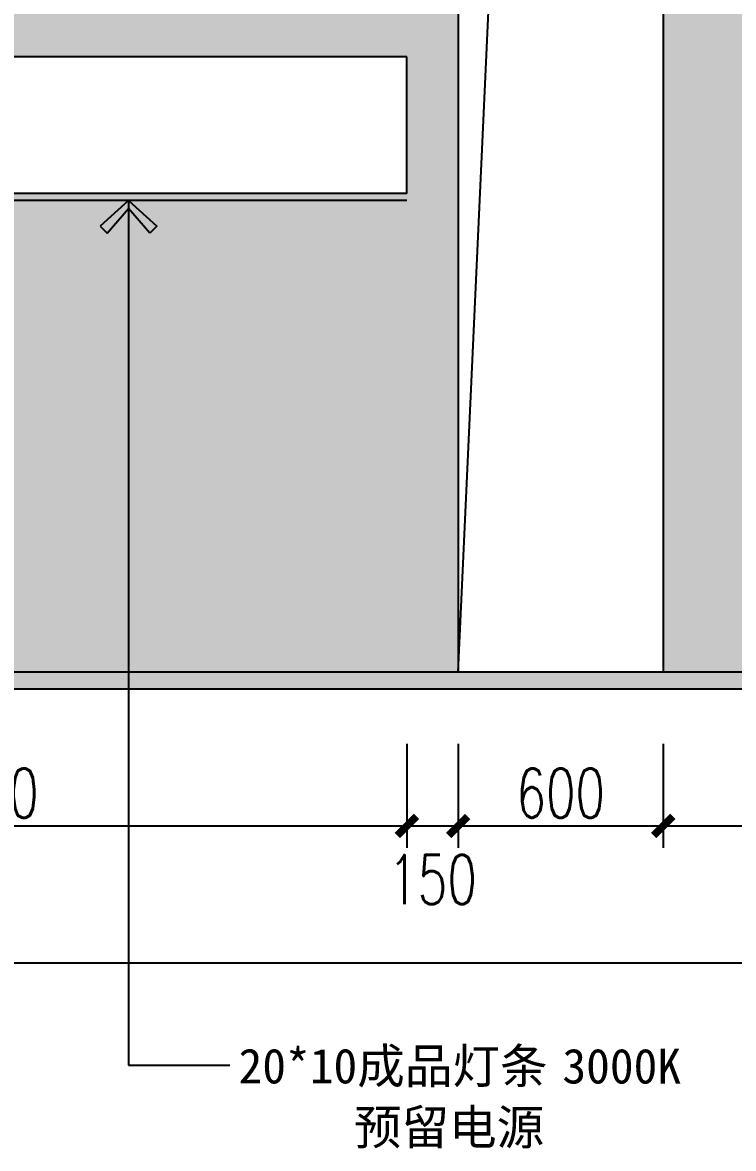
# Model space of a CAD drawing. Header units: millimetres. Extents: x 5625199 to 7433318, y -3316392 to -2552493.
# Drawn here: x 6010932 to 6013012, y -2677916 to -2674622 of the extents above; entities that cross this region are included whole.
import ezdxf
from ezdxf.enums import TextEntityAlignment as Align

# ---------------------------------------------------------------- set-up
doc = ezdxf.new("R2010")
doc.units = ezdxf.units.MM
doc.header["$PDMODE"] = 35
doc.header["$PDSIZE"] = -10
doc.layers.add('155', color=155, linetype='Continuous')
doc.layers.add('PL-天花', color=30, linetype='Continuous')
doc.styles.add('03.YBC-宋体2.5', font='', dxfattribs={"width": 0.8, "height": 2.5})
doc.styles.add('XZC', font='SIMPLEX.SHX', dxfattribs={"width": 0.7, "bigfont": 'hztxt.shx'})
doc.styles.add('标注-尺寸', font='simplex.shx', dxfattribs={"width": 0.7})
doc.styles.get('03.YBC-宋体2.5').set_extended_font_data('SimSun')
doc.linetypes.add('LED_LINE', pattern='A,12.7,-5.08,["LED",XZC,S=2.54,R=0,X=-2.54,Y=-1.27],-6.35', length=24.13)
doc.dimstyles.new('副本 100', dxfattribs={"dimscale": 0.8, "dimtxt": 180, "dimasz": 70, "dimexe": 80, "dimexo": 100, "dimgap": 30, "dimtad": 1, "dimdec": 0, "dimrnd": 5, "dimdsep": 46, "dimtxsty": '标注-尺寸', "dimblk": 'ARCHTICK', "dimcen": 0.2, "dimdle": 5, "dimclrd": 8, "dimclre": 8, "dimclrt": 2, "dimadec": 0, "dimazin": 0, "dimtfac": 1, "dimtdec": 0, "dimtmove": 2, "dimatfit": 3, "dimldrblk": 'ccccc', "dimfxl": 300, "dimfxlon": 1, "dimtolj": 1, "dimtzin": 0, "dimarcsym": 0})

# ---------------------------------------------------------------- blocks, each defined once
blk = doc.blocks.new('_ArchTick')
at = {"color": 0, "linetype": 'ByBlock', "const_width": 0.4}
blk.add_lwpolyline([(-0.5, -0.5), (0.5, 0.5)], dxfattribs=at)
blk = doc.blocks.new('*D216')
at = {"layer": '155', "color": 8, "lineweight": -2, "ltscale": 500, "transparency": 16777216}
for p, q in [((6009556.8, -2676732.7), (6009556.8, -2677036.7)), ((6012056.8, -2676732.7), (6012056.8, -2677036.7)), ((6009552.8, -2676972.7), (6012060.8, -2676972.7))]:
    blk.add_line(p, q, dxfattribs=at)
at = {"layer": 'Defpoints', "color": 0, "transparency": 16777216}
for p in [(6009556.8, -2675122.7), (6012056.8, -2675122.7), (6012056.8, -2676972.7)]:
    blk.add_point(p, dxfattribs=at)
at = {"layer": '155', "color": 8, "linetype": 'ByBlock', "lineweight": -2, "transparency": 16777216, "xscale": 56, "yscale": 56, "zscale": 56, "rotation": 180}
blk.add_blockref('_ArchTick', (6009556.8, -2676972.7), dxfattribs=at)
at = {"layer": '155', "color": 8, "linetype": 'ByBlock', "lineweight": -2, "transparency": 16777216, "xscale": 56, "yscale": 56, "zscale": 56}
blk.add_blockref('_ArchTick', (6012056.8, -2676972.7), dxfattribs=at)
at = {"layer": '155', "color": 2, "ltscale": 500, "transparency": 16777216, "insert": (6010806.8, -2676876.7), "char_height": 144, "attachment_point": 5, "style": '标注-尺寸'}
blk.add_mtext('\\A1;2500', dxfattribs=at)
blk = doc.blocks.new('ccccc')
h = blk.add_hatch(color=44)
h.dxf.hatch_style = 1
h.paths.add_polyline_path([(-1.713, -1.115), (-1.349, -1.475), (0, 0), (-1.349, 1.475), (-1.713, 1.115), (-0.424, 0)])
at = {"color": 44}
for p, q in [((-1.349, 1.475), (-1.713, 1.115)), ((0, 0), (-1.349, 1.475)), ((-1.713, 1.115), (-0.424, 0)), ((-0.424, 0), (-5.067, 0)), ((-1.713, -1.115), (-0.424, 0)), ((0, 0), (-1.349, -1.475)), ((-1.349, -1.475), (-1.713, -1.115))]:
    blk.add_line(p, q, dxfattribs=at)
blk = doc.blocks.new('*D217')
at = {"layer": '155', "color": 8, "lineweight": -2, "ltscale": 500, "transparency": 16777216}
for p, q in [((6012056.8, -2676732.7), (6012056.8, -2677036.7)), ((6012206.8, -2676732.7), (6012206.8, -2677036.7)), ((6012052.8, -2676972.7), (6012210.8, -2676972.7))]:
    blk.add_line(p, q, dxfattribs=at)
at = {"layer": 'Defpoints', "color": 0, "transparency": 16777216}
for p in [(6012056.8, -2675122.7), (6012206.8, -2676522.7), (6012206.8, -2676972.7)]:
    blk.add_point(p, dxfattribs=at)
at = {"layer": '155', "color": 8, "linetype": 'ByBlock', "lineweight": -2, "transparency": 16777216, "xscale": 56, "yscale": 56, "zscale": 56, "rotation": 180}
blk.add_blockref('_ArchTick', (6012056.8, -2676972.7), dxfattribs=at)
at = {"layer": '155', "color": 8, "linetype": 'ByBlock', "lineweight": -2, "transparency": 16777216, "xscale": 56, "yscale": 56, "zscale": 56}
blk.add_blockref('_ArchTick', (6012206.8, -2676972.7), dxfattribs=at)
at = {"layer": '155', "color": 2, "ltscale": 500, "transparency": 16777216, "insert": (6012131.8, -2677129.2), "char_height": 144, "attachment_point": 5, "style": '标注-尺寸'}
blk.add_mtext('\\A1;150', dxfattribs=at)
blk = doc.blocks.new('*D218')
at = {"layer": '155', "color": 8, "lineweight": -2, "ltscale": 500, "transparency": 16777216}
for p, q in [((6012206.8, -2676732.7), (6012206.8, -2677036.7)), ((6012806.8, -2676732.7), (6012806.8, -2677036.7)), ((6012202.8, -2676972.7), (6012810.8, -2676972.7))]:
    blk.add_line(p, q, dxfattribs=at)
at = {"layer": 'Defpoints', "color": 0, "transparency": 16777216}
for p in [(6012206.8, -2676522.7), (6012806.8, -2676522.7), (6012806.8, -2676972.7)]:
    blk.add_point(p, dxfattribs=at)
at = {"layer": '155', "color": 8, "linetype": 'ByBlock', "lineweight": -2, "transparency": 16777216, "xscale": 56, "yscale": 56, "zscale": 56, "rotation": 180}
blk.add_blockref('_ArchTick', (6012206.8, -2676972.7), dxfattribs=at)
at = {"layer": '155', "color": 8, "linetype": 'ByBlock', "lineweight": -2, "transparency": 16777216, "xscale": 56, "yscale": 56, "zscale": 56}
blk.add_blockref('_ArchTick', (6012806.8, -2676972.7), dxfattribs=at)
at = {"layer": '155', "color": 2, "ltscale": 500, "transparency": 16777216, "insert": (6012506.8, -2676876.7), "char_height": 144, "attachment_point": 5, "style": '标注-尺寸'}
blk.add_mtext('\\A1;600', dxfattribs=at)
blk = doc.blocks.new('*D219')
at = {"layer": '155', "color": 8, "lineweight": -2, "ltscale": 500, "transparency": 16777216}
for p, q in [((6012806.8, -2676732.7), (6012806.8, -2677036.7)), ((6015417.9, -2676732.7), (6015417.9, -2677036.7)), ((6012802.8, -2676972.7), (6015421.9, -2676972.7))]:
    blk.add_line(p, q, dxfattribs=at)
at = {"layer": 'Defpoints', "color": 0, "transparency": 16777216}
for p in [(6012806.8, -2676522.7), (6015417.9, -2676522.7), (6015417.9, -2676972.7)]:
    blk.add_point(p, dxfattribs=at)
at = {"layer": '155', "color": 8, "linetype": 'ByBlock', "lineweight": -2, "transparency": 16777216, "xscale": 56, "yscale": 56, "zscale": 56, "rotation": 180}
blk.add_blockref('_ArchTick', (6012806.8, -2676972.7), dxfattribs=at)
at = {"layer": '155', "color": 8, "linetype": 'ByBlock', "lineweight": -2, "transparency": 16777216, "xscale": 56, "yscale": 56, "zscale": 56}
blk.add_blockref('_ArchTick', (6015417.9, -2676972.7), dxfattribs=at)
at = {"layer": '155', "color": 2, "ltscale": 500, "transparency": 16777216, "insert": (6014112.4, -2676876.7), "char_height": 144, "attachment_point": 5, "style": '标注-尺寸'}
blk.add_mtext('\\A1;2610', dxfattribs=at)
blk = doc.blocks.new('*D366')
at = {"layer": '155', "color": 8, "lineweight": -2, "ltscale": 500, "transparency": 16777216}
for p, q in [((5993788.4, -2677132.7), (5993788.4, -2677436.7)), ((6016057.9, -2677132.7), (6016057.9, -2677436.7)), ((5993784.4, -2677372.7), (6016061.9, -2677372.7))]:
    blk.add_line(p, q, dxfattribs=at)
at = {"layer": 'Defpoints', "color": 0, "transparency": 16777216}
for p in [(5993788.4, -2676304.1), (6016057.9, -2676522.7), (6016057.9, -2677372.7)]:
    blk.add_point(p, dxfattribs=at)
at = {"layer": '155', "color": 8, "linetype": 'ByBlock', "lineweight": -2, "transparency": 16777216, "xscale": 56, "yscale": 56, "zscale": 56, "rotation": 180}
blk.add_blockref('_ArchTick', (5993788.4, -2677372.7), dxfattribs=at)
at = {"layer": '155', "color": 8, "linetype": 'ByBlock', "lineweight": -2, "transparency": 16777216, "xscale": 56, "yscale": 56, "zscale": 56}
blk.add_blockref('_ArchTick', (6016057.9, -2677372.7), dxfattribs=at)
at = {"layer": '155', "color": 2, "ltscale": 500, "transparency": 16777216, "insert": (6004923.1, -2677276.7), "char_height": 144, "attachment_point": 5, "style": '标注-尺寸'}
blk.add_mtext('\\A1;22270', dxfattribs=at)

msp = doc.modelspace()

# ---------------------------------------------------------------- hatches: boundary and pattern name
at = {"layer": '155', "ltscale": 500}
h = msp.add_hatch(dxfattribs=at)
h.set_pattern_fill('DOTS', color=250, scale=12)
h.set_pattern_definition([(0, (273402.825, -417409.755), (9.525, 19.05), [0, -19.05])])
h.paths.add_polyline_path([(6000957.9, -2676522.72), (6005403.18, -2676522.72), (6005403.18, -2672522.72), (6000957.9, -2672522.72)])
h.paths.add_polyline_path([(6007803.18, -2672522.72), (6007803.18, -2676522.72), (6012206.8, -2676522.72), (6012206.8, -2672522.72)])
h.paths.add_polyline_path([(6012806.8, -2676522.72), (6015417.93, -2676522.72), (6015417.93, -2673722.72), (6015417.93, -2672522.72), (6012806.8, -2672522.72)])
h.paths.add_polyline_path([(6016057.92, -2676522.72), (6016057.92, -2673722.72), (6015417.93, -2673722.72), (6015417.93, -2676522.72)])
h.paths.add_polyline_path([(6002257.9, -2673372.72), (6002257.9, -2675772.72), (6001657.9, -2675772.72), (6001657.9, -2673372.72)], flags=16)
h.paths.add_polyline_path([(6009556.8, -2674722.72), (6012056.8, -2674722.72), (6012056.8, -2675122.72), (6009556.8, -2675122.72)], flags=16)
h.paths.add_polyline_path([(6010665.16, -2674987.36), (6010621.69, -2674987.36), (6010629.96, -2674954.62), (6010673.44, -2674954.62)], flags=0)
h = msp.add_hatch(color=250, dxfattribs=at)
h.dxf.hatch_style = 1
h.paths.add_polyline_path([(5993648.37, -2676572.72), (6016057.92, -2676572.72), (6016057.92, -2676522.72), (5993648.37, -2676522.72)])

# ---------------------------------------------------------------- linework, layer by layer
at = {"layer": '155', "color": 5, "ltscale": 500}
for p, q in [((6012206.8, -2672522.72), (6012206.8, -2676522.72)), ((6012806.8, -2672522.72), (6012806.8, -2676522.72)), ((6012056.8, -2674722.72), (6009556.8, -2674722.72)), ((6012056.8, -2675122.72), (6012056.8, -2674722.72)), ((6012056.8, -2675122.72), (6009556.8, -2675122.72))]:
    msp.add_line(p, q, dxfattribs=at)
at = {"layer": '155', "color": 0, "ltscale": 500}
for p, q in [((6016057.92, -2676522.72), (5993648.37, -2676522.72)), ((6016057.92, -2676572.72), (5993648.37, -2676572.72))]:
    msp.add_line(p, q, dxfattribs=at)
at = {"layer": '155', "color": 250, "ltscale": 500}
msp.add_lwpolyline([(6012206.8, -2676522.72), (6012380.54, -2672740.09), (6012806.8, -2672522.72)], dxfattribs=at)
at = {"layer": 'PL-天花', "color": 2, "linetype": 'LED_LINE', "ltscale": 0.3}
msp.add_line((6012056.8, -2675142.72), (6009556.8, -2675142.72), dxfattribs=at)

# ---------------------------------------------------------------- texts
at = {"color": 50, "style": '03.YBC-宋体2.5', "flags": 8}
for tag, p in [('20*10成品灯条', (6012016.45, -2677674.8)), ('3000K', (6012685.35, -2677675.07)), ('预留电源', (6012180.2, -2677854.01))]:
    msp.add_attdef(tag, text='材料名称', height=102.06, dxfattribs=at).set_placement(p, align=Align.MIDDLE_CENTER)

# ---------------------------------------------------------------- dimensions: what is measured, and where the dimension line sits
at = {"layer": '155', "ltscale": 500}
for base, p1, p2, picture, middle in [((6012056.8, -2676972.72), (6009556.8, -2675122.72), (6012056.8, -2675122.72), '*D216', (6010806.8, -2676876.72)), ((6016057.92, -2677372.72), (5993788.37, -2676304.11), (6016057.92, -2676522.72), '*D366', (6004923.14, -2677276.72)), ((6012806.8, -2676972.72), (6012206.8, -2676522.72), (6012806.8, -2676522.72), '*D218', (6012506.8, -2676876.72)), ((6015417.93, -2676972.72), (6012806.8, -2676522.72), (6015417.93, -2676522.72), '*D219', (6014112.36, -2676876.72))]:
    dim = msp.add_linear_dim(base=base, p1=p1, p2=p2, dimstyle='副本 100', dxfattribs=at)
    dim.commit()
    dim.dimension.update_dxf_attribs({"geometry": picture, "text_midpoint": middle})
dim = msp.add_linear_dim(base=(6012206.8, -2676972.72), p1=(6012056.8, -2675122.72), p2=(6012206.8, -2676522.72), dimstyle='副本 100', dxfattribs=at)
dim.commit()
dim.dimension.update_dxf_attribs({"geometry": '*D217', "text_midpoint": (6012131.8, -2677129.17), "dimtype": 160})

# ---------------------------------------------------------------- leaders
msp.add_leader([(6011242.42, -2675142.72), (6011242.42, -2677672.45), (6011539.11, -2677672.45)], dimstyle='副本 100', override={"dimgap": 30, "dimtad": 0}, dxfattribs=at)

doc.saveas('drawing.dxf')
